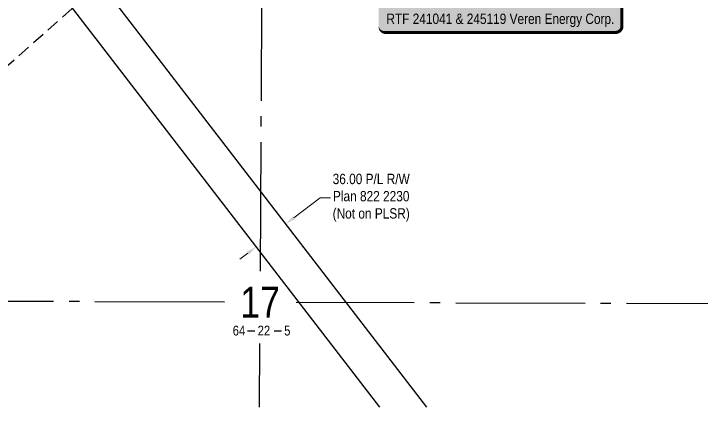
# Model space of a CAD drawing. Extents: x 471563 to 508050, y 6028961 to 6050146.
# Drawn here: x 480961 to 481627, y 6043324 to 6043705 of the extents above; entities that cross this region are included whole.
import ezdxf
from ezdxf.enums import TextEntityAlignment as Align

# ---------------------------------------------------------------- set-up
doc = ezdxf.new("R2010")
doc.units = 0
doc.header["$LTSCALE"] = 5
doc.header["$PDSIZE"] = 0.5
doc.linetypes.add('foc-ACCESSROAD', pattern=[3.75, 2.5, -1.25])
doc.linetypes.add('foc-QUARTERLINE', pattern=[33, 25, -3, 2, -3])
doc.layers.get('Defpoints').update_dxf_attribs({"color": 9})
for name, color, linetype in [('10', 1, 'Continuous'), ('9', 3, 'Continuous'), ('F-RW', 190, 'Continuous'), ('F-WS', 190, 'foc-ACCESSROAD'), ('L-SECLBL', 7, 'Continuous'), ('L-SECQ', 8, 'foc-QUARTERLINE')]:
    doc.layers.add(name, color=color, linetype=linetype)
doc.layers.add('F-RW-T', color=190, linetype='Continuous', lineweight=9)
doc.styles.add('80', font='ARIALN.TTF', dxfattribs={"height": 10})
doc.styles.add('80CG', font='ARIALN.TTF', dxfattribs={"height": 10})
doc.styles.add('80L', font='ARIALN.TTF', dxfattribs={"height": 10})
doc.styles.add('SIMPLEX', font='ARIALN.TTF')
doc.dimstyles.new('Compass 5 000', dxfattribs={"dimscale": 5, "dimtxt": 9, "dimasz": 2, "dimexe": 0.2, "dimexo": 0.0625, "dimgap": 0.5, "dimtad": 0, "dimtih": 1, "dimtoh": 1, "dimzin": 0, "dimdsep": 46, "dimtxsty": '80CG', "dimcen": 0.1, "dimse1": 1, "dimse2": 1, "dimclrd": 256, "dimclrt": 256, "dimaunit": 1, "dimadec": 4, "dimazin": 0, "dimtfac": 0.06, "dimtofl": 0, "dimtmove": 0, "dimatfit": 1, "dimfxl": 0.2, "dimtolj": 1, "dimtzin": 0, "dimlwd": -1, "dimarcsym": 0})

# ---------------------------------------------------------------- blocks, each defined once
blk = doc.blocks.new('L-SECLBL')
at = {"layer": '9', "color": 7}
for p, q in [((-5.08, -27.83), (-12.29, -27.83)), ((20.7, -27.83), (13.5, -27.83))]:
    blk.add_line(p, q, dxfattribs=at)
at = {"layer": '10', "color": 2, "style": 'SIMPLEX'}
blk.add_attdef('SEC', text='', height=30, dxfattribs=at).set_placement((0, 0), align=Align.MIDDLE)
at = {"layer": '10', "color": 5, "style": '80L'}
blk.add_attdef('TWP', text='', height=9.5, dxfattribs=at).set_placement((-14.43, -27.37), align=Align.MIDDLE_RIGHT)
blk.add_attdef('RGE', text='', height=9.5, dxfattribs=at).set_placement((3.62, -27.37), align=Align.MIDDLE_CENTER)
blk.add_attdef('MER', text='', height=9.5, dxfattribs=at).set_placement((23.17, -27.37), align=Align.MIDDLE_LEFT)
blk = doc.blocks.new('*D161')
at = {"layer": 'Defpoints', "color": 0, "transparency": 16777216}
for p in [(481224.15, 6043501.13), (481239.03, 6043481.78), (481210.51, 6043459.84)]:
    blk.add_point(p, dxfattribs=at)
at = {"layer": 'F-RW-T', "transparency": 16777216}
for p, q in [((481232.07, 6043507.23), (481257.29, 6043526.62)), ((481257.29, 6043526.62), (481267.29, 6043526.62)), ((481187.7, 6043473.1), (481179.77, 6043467.01))]:
    blk.add_line(p, q, dxfattribs=at)
for points in [[(481231.06, 6043508.55), (481233.09, 6043505.91), (481224.15, 6043501.13)], [(481186.69, 6043474.42), (481188.72, 6043471.78), (481195.63, 6043479.2)]]:
    blk.add_solid(points, dxfattribs=at)
at = {"layer": 'F-RW-T', "transparency": 16777216, "insert": (481306.76, 6043526.62), "char_height": 10, "attachment_point": 5, "style": '80CG'}
blk.add_mtext('\\A1;36.00 P/L R/W\\PPlan 822 2230\\P(Not on PLSR)', dxfattribs=at)
blk = doc.blocks.new('*U78')
h = blk.add_hatch(color=255)
edge = h.paths.add_edge_path()
edge.add_line((-111.5, -37), (111.5, -37))
edge.add_arc((111.5, -31), 6, 270, 360)
edge.add_line((117.5, -31), (117.5, 29.5))
edge.add_arc((111.5, 29.5), 6, 0, 90)
edge.add_line((111.5, 35.5), (-111.5, 35.5))
edge.add_arc((-111.5, 29.5), 6, 90, 180)
edge.add_line((-117.5, 29.5), (-117.5, -31))
edge.add_arc((-111.5, -31), 6, 180, 270)
at = {"color": 44, "flags": 128}
blk.add_lwpolyline([(-111.5, -37, 3, 3, 0), (111.5, -37, 3, 3, 0.414214), (117.5, -31, 3, 3, 0), (117.5, 29.5, 3, 0, 0.414214), (111.5, 35.5, 0, 0, 0), (-111.5, 35.5, 0, 0, 0.414214), (-117.5, 29.5, 0, 0, 0), (-117.5, -31, 0, 3, 0.414214)], format="xyseb", close=True, dxfattribs=at)
at = {"color": 44, "style": '80'}
blk.add_attdef('ENTER_TEXT_001', (-35.99, -5), '', height=10, dxfattribs=at)

msp = doc.modelspace()

# ---------------------------------------------------------------- linework, layer by layer
at = {"layer": 'F-RW', "flags": 128}
for points in [[(481315.012, 6043323.977), (481053.885, 6043663.493), (480748.383, 6044060.704), (480412.589, 6044497.299), (479921.387, 6045135.953)], [(481360.504, 6043323.878), (481082.421, 6043685.44), (480776.919, 6044082.652), (480441.125, 6044519.247), (479966.76, 6045136.01)]]:
    msp.add_lwpolyline(points, dxfattribs=at)
at = {"layer": 'F-WS'}
msp.add_lwpolyline([(481025.672, 6043759.19), (481011.26, 6043745.088), (481015.019, 6043740.854), (481020.076, 6043735.158), (481031.704, 6043722.063), (480949.436, 6043649.019), (480876.393, 6043731.287), (480958.66, 6043804.33), (481001.288, 6043756.319), (481015.179, 6043769.913), (481172.713, 6043924.069), (481202.584, 6043951.685), (481286.126, 6044020.387), (481352.722, 6044201.657), (481356.341, 6044211.507), (481349.804, 6044221.845), (481360.356, 6044221.231), (481375.289, 6044219.616), (481300.199, 6044015.217), (481202.462, 6043931.141), (481183.054, 6043913.198), (481025.672, 6043759.19)], close=True, dxfattribs=at)
at = {"layer": 'L-SECQ', "flags": 128}
for points in [[(481199.637, 6043455.432), (481204.233, 6044229.476)], [(481164.836, 6043425.557), (480390.51, 6043428.357)], [(482008.419, 6043422.507), (481234.118, 6043425.307)], [(481198.857, 6043324.016), (481199.221, 6043385.433)]]:
    msp.add_lwpolyline(points, dxfattribs=at)

# ---------------------------------------------------------------- block references
ref = msp.add_blockref('*U78', (481431.545, 6043723.585))
ref.add_attrib('ENTER_TEXT_001', 'DWD 050130 Journey Energy Inc.', (481344.686, 6043745.301), dxfattribs={"color": 44, "height": 10, "style": '80'})
ref.add_attrib('ENTER_TEXT_002', 'FMA9900037 Canadian Forest Products Ltd.', (481317.879, 6043728.457), dxfattribs={"color": 44, "height": 10, "style": '80'})
ref.add_attrib('ENTER_TEXT_003', 'TPA 566 STUART MOSES', (481362.63, 6043711.613), dxfattribs={"color": 44, "height": 10, "style": '80'})
ref.add_attrib('ENTER_TEXT_004', 'RTF 241041 & 245119 Veren Energy Corp.', (481321.426, 6043694.769), dxfattribs={"color": 44, "height": 10, "style": '80'})
at = {"layer": 'L-SECLBL'}
msp.add_blockref('L-SECLBL', (481199.459, 6043425.432), dxfattribs=at).add_auto_attribs({'SEC': '17', 'TWP': '64', 'RGE': '22', 'MER': '5'})

# ---------------------------------------------------------------- dimensions: what is measured, and where the dimension line sits
at = {"layer": 'F-RW-T', "color": 1}
dim = msp.add_linear_dim(base=(481224.146, 6043501.132), p1=(481210.515, 6043459.843), p2=(481239.032, 6043481.776), angle=37.564032, text='36.00 P/L R/W\\PPlan 822 2230\\P(Not on PLSR)', dimstyle='Compass 5 000', dxfattribs=at)
dim.commit()
dim.dimension.update_dxf_attribs({"geometry": '*D161', "text_midpoint": (481306.763, 6043526.625), "dimtype": 161})

doc.saveas('drawing.dxf')
